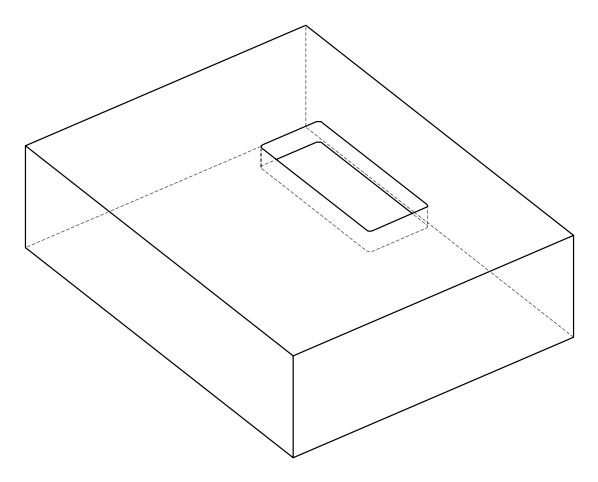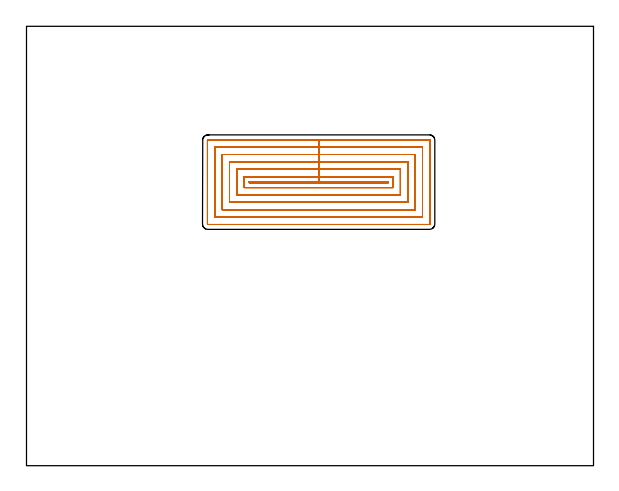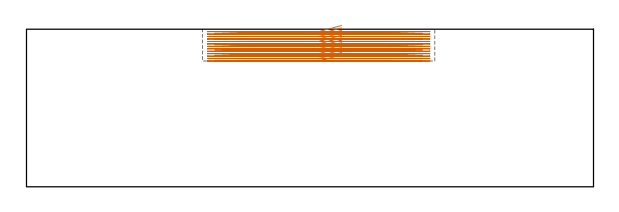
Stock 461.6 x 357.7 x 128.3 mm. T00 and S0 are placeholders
(PLAN: 1 operations, 0 tool changes, 67.2 min)
(1 MILL_RECTANGULAR_POCKET | POCKET_RECTANGULAR_STRAIGHT | NXT0201_009 | Follow Part, ap 2, ae 75% | 67.16 min | 376325 mm3)
(TOOL NXT0201_009 | ENDMILL 8mm [2P460-0800-NA 1630] | D8 FL26 Z6)
(OP 1 MILL_RECTANGULAR_POCKET)
G17 G21 G94 G90
T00 M6
G54
G17 G0 G90 X256.482 Y231.3 S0 M3
G43 Z138.3 H1
Z131.3
G94 G1 X237.85 Z126.308 F250.
X181.3 F500.
Y230.4
X294.4
Y231.3
X237.85
Y235.3
X177.3
Y226.4
X298.4
Y235.3
X237.85
Y241.3
X171.3
Y220.4
X304.4
Y241.3
X237.85
Y247.3
X165.3
Y214.4
X310.4
Y247.3
X237.85
Y253.3
X159.3
Y208.4
X316.4
Y253.3
X237.85
Y259.3
X153.3
Y202.4
X322.4
Y259.3
X237.85
Y265.3
X147.6
G3 X147.3 Y265. R0.3
G1 Y196.7
G3 X147.6 Y196.4 R0.3
G1 X328.1
G3 X328.4 Y196.7 R0.3
G1 Y265.
G3 X328.1 Y265.3 R0.3
G1 X237.85
X236.85
G0 X256.482 Y231.3 Z129.308
G1 X237.85 Z124.315 F250.
X181.3 F500.
Y230.4
X294.4
Y231.3
X237.85
Y235.3
X177.3
Y226.4
X298.4
Y235.3
X237.85
Y241.3
X171.3
Y220.4
X304.4
Y241.3
X237.85
Y247.3
X165.3
Y214.4
X310.4
Y247.3
X237.85
Y253.3
X159.3
Y208.4
X316.4
Y253.3
X237.85
Y259.3
X153.3
Y202.4
X322.4
Y259.3
X237.85
Y265.3
X147.6
G3 X147.3 Y265. R0.3
G1 Y196.7
G3 X147.6 Y196.4 R0.3
G1 X328.1
G3 X328.4 Y196.7 R0.3
G1 Y265.
G3 X328.1 Y265.3 R0.3
G1 X237.85
X236.85
G0 X256.482 Y231.3 Z127.315
G1 X237.85 Z122.323 F250.
X181.3 F500.
Y230.4
X294.4
Y231.3
X237.85
Y235.3
X177.3
Y226.4
X298.4
Y235.3
X237.85
Y241.3
X171.3
Y220.4
X304.4
Y241.3
X237.85
Y247.3
X165.3
Y214.4
X310.4
Y247.3
X237.85
Y253.3
X159.3
Y208.4
X316.4
Y253.3
X237.85
Y259.3
X153.3
Y202.4
X322.4
Y259.3
X237.85
Y265.3
X147.6
G3 X147.3 Y265. R0.3
G1 Y196.7
G3 X147.6 Y196.4 R0.3
G1 X328.1
G3 X328.4 Y196.7 R0.3
G1 Y265.
G3 X328.1 Y265.3 R0.3
G1 X237.85
X236.85
G0 X256.482 Y231.3 Z125.323
G1 X237.85 Z120.331 F250.
X181.3 F500.
Y230.4
X294.4
Y231.3
X237.85
Y235.3
X177.3
Y226.4
X298.4
Y235.3
X237.85
Y241.3
X171.3
Y220.4
X304.4
Y241.3
X237.85
Y247.3
X165.3
Y214.4
X310.4
Y247.3
X237.85
Y253.3
X159.3
Y208.4
X316.4
Y253.3
X237.85
Y259.3
X153.3
Y202.4
X322.4
Y259.3
X237.85
Y265.3
X147.6
G3 X147.3 Y265. R0.3
G1 Y196.7
G3 X147.6 Y196.4 R0.3
G1 X328.1
G3 X328.4 Y196.7 R0.3
G1 Y265.
G3 X328.1 Y265.3 R0.3
G1 X237.85
X236.85
G0 X256.482 Y231.3 Z123.331
G1 X237.85 Z118.338 F250.
X181.3 F500.
Y230.4
X294.4
Y231.3
X237.85
Y235.3
X177.3
Y226.4
X298.4
Y235.3
X237.85
Y241.3
X171.3
Y220.4
X304.4
Y241.3
X237.85
Y247.3
X165.3
Y214.4
X310.4
Y247.3
X237.85
Y253.3
X159.3
Y208.4
X316.4
Y253.3
X237.85
Y259.3
X153.3
Y202.4
X322.4
Y259.3
X237.85
Y265.3
X147.6
G3 X147.3 Y265. R0.3
G1 Y196.7
G3 X147.6 Y196.4 R0.3
G1 X328.1
G3 X328.4 Y196.7 R0.3
G1 Y265.
G3 X328.1 Y265.3 R0.3
G1 X237.85
X236.85
G0 X256.482 Y231.3 Z121.338
G1 X237.85 Z116.346 F250.
X181.3 F500.
Y230.4
X294.4
Y231.3
X237.85
Y235.3
X177.3
Y226.4
X298.4
Y235.3
X237.85
Y241.3
X171.3
Y220.4
X304.4
Y241.3
X237.85
Y247.3
X165.3
Y214.4
X310.4
Y247.3
X237.85
Y253.3
X159.3
Y208.4
X316.4
Y253.3
X237.85
Y259.3
X153.3
Y202.4
X322.4
Y259.3
X237.85
Y265.3
X147.6
G3 X147.3 Y265. R0.3
G1 Y196.7
G3 X147.6 Y196.4 R0.3
G1 X328.1
G3 X328.4 Y196.7 R0.3
G1 Y265.
G3 X328.1 Y265.3 R0.3
G1 X237.85
X236.85
G0 X256.482 Y231.3 Z119.346
G1 X237.85 Z114.354 F250.
X181.3 F500.
Y230.4
X294.4
Y231.3
X237.85
Y235.3
X177.3
Y226.4
X298.4
Y235.3
X237.85
Y241.3
X171.3
Y220.4
X304.4
Y241.3
X237.85
Y247.3
X165.3
Y214.4
X310.4
Y247.3
X237.85
Y253.3
X159.3
Y208.4
X316.4
Y253.3
X237.85
Y259.3
X153.3
Y202.4
X322.4
Y259.3
X237.85
Y265.3
X147.6
G3 X147.3 Y265. R0.3
G1 Y196.7
G3 X147.6 Y196.4 R0.3
G1 X328.1
G3 X328.4 Y196.7 R0.3
G1 Y265.
G3 X328.1 Y265.3 R0.3
G1 X237.85
X236.85
G0 X256.482 Y231.3 Z117.354
G1 X237.85 Z112.362 F250.
X181.3 F500.
Y230.4
X294.4
Y231.3
X237.85
Y235.3
X177.3
Y226.4
X298.4
Y235.3
X237.85
Y241.3
X171.3
Y220.4
X304.4
Y241.3
X237.85
Y247.3
X165.3
Y214.4
X310.4
Y247.3
X237.85
Y253.3
X159.3
Y208.4
X316.4
Y253.3
X237.85
Y259.3
X153.3
Y202.4
X322.4
Y259.3
X237.85
Y265.3
X147.6
G3 X147.3 Y265. R0.3
G1 Y196.7
G3 X147.6 Y196.4 R0.3
G1 X328.1
G3 X328.4 Y196.7 R0.3
G1 Y265.
G3 X328.1 Y265.3 R0.3
G1 X237.85
X236.85
G0 X256.482 Y231.3 Z115.362
G1 X237.85 Z110.369 F250.
X181.3 F500.
Y230.4
X294.4
Y231.3
X237.85
Y235.3
X177.3
Y226.4
X298.4
Y235.3
X237.85
Y241.3
X171.3
Y220.4
X304.4
Y241.3
X237.85
Y247.3
X165.3
Y214.4
X310.4
Y247.3
X237.85
Y253.3
X159.3
Y208.4
X316.4
Y253.3
X237.85
Y259.3
X153.3
Y202.4
X322.4
Y259.3
X237.85
Y265.3
X147.6
G3 X147.3 Y265. R0.3
G1 Y196.7
G3 X147.6 Y196.4 R0.3
G1 X328.1
G3 X328.4 Y196.7 R0.3
G1 Y265.
G3 X328.1 Y265.3 R0.3
G1 X237.85
X236.85
G0 X256.482 Y231.3 Z113.369
G1 X237.85 Z108.377 F250.
X181.3 F500.
Y230.4
X294.4
Y231.3
X237.85
Y235.3
X177.3
Y226.4
X298.4
Y235.3
X237.85
Y241.3
X171.3
Y220.4
X304.4
Y241.3
X237.85
Y247.3
X165.3
Y214.4
X310.4
Y247.3
X237.85
Y253.3
X159.3
Y208.4
X316.4
Y253.3
X237.85
Y259.3
X153.3
Y202.4
X322.4
Y259.3
X237.85
Y265.3
X147.6
G3 X147.3 Y265. R0.3
G1 Y196.7
G3 X147.6 Y196.4 R0.3
G1 X328.1
G3 X328.4 Y196.7 R0.3
G1 Y265.
G3 X328.1 Y265.3 R0.3
G1 X237.85
X236.85
G0 X256.482 Y231.3 Z111.377
G1 X237.85 Z106.385 F250.
X181.3 F500.
Y230.4
X294.4
Y231.3
X237.85
Y235.3
X177.3
Y226.4
X298.4
Y235.3
X237.85
Y241.3
X171.3
Y220.4
X304.4
Y241.3
X237.85
Y247.3
X165.3
Y214.4
X310.4
Y247.3
X237.85
Y253.3
X159.3
Y208.4
X316.4
Y253.3
X237.85
Y259.3
X153.3
Y202.4
X322.4
Y259.3
X237.85
Y265.3
X147.6
G3 X147.3 Y265. R0.3
G1 Y196.7
G3 X147.6 Y196.4 R0.3
G1 X328.1
G3 X328.4 Y196.7 R0.3
G1 Y265.
G3 X328.1 Y265.3 R0.3
G1 X237.85
X236.85
G0 X256.482 Y231.3 Z109.385
G1 X237.85 Z104.392 F250.
X181.3 F500.
Y230.4
X294.4
Y231.3
X237.85
Y235.3
X177.3
Y226.4
X298.4
Y235.3
X237.85
Y241.3
X171.3
Y220.4
X304.4
Y241.3
X237.85
Y247.3
X165.3
Y214.4
X310.4
Y247.3
X237.85
Y253.3
X159.3
Y208.4
X316.4
Y253.3
X237.85
Y259.3
X153.3
Y202.4
X322.4
Y259.3
X237.85
Y265.3
X147.6
G3 X147.3 Y265. R0.3
G1 Y196.7
G3 X147.6 Y196.4 R0.3
G1 X328.1
G3 X328.4 Y196.7 R0.3
G1 Y265.
G3 X328.1 Y265.3 R0.3
G1 X237.85
X236.85
G0 X256.482 Y231.3 Z107.392
G1 X237.85 Z102.4 F250.
X181.3 F500.
Y230.4
X294.4
Y231.3
X237.85
Y235.3
X177.3
Y226.4
X298.4
Y235.3
X237.85
Y241.3
X171.3
Y220.4
X304.4
Y241.3
X237.85
Y247.3
X165.3
Y214.4
X310.4
Y247.3
X237.85
Y253.3
X159.3
Y208.4
X316.4
Y253.3
X237.85
Y259.3
X153.3
Y202.4
X322.4
Y259.3
X237.85
Y265.3
X147.6
G3 X147.3 Y265. R0.3
G1 Y196.7
G3 X147.6 Y196.4 R0.3
G1 X328.1
G3 X328.4 Y196.7 R0.3
G1 Y265.
G3 X328.1 Y265.3 R0.3
G1 X237.85
X236.85
G0 Z138.3
M5
M2
